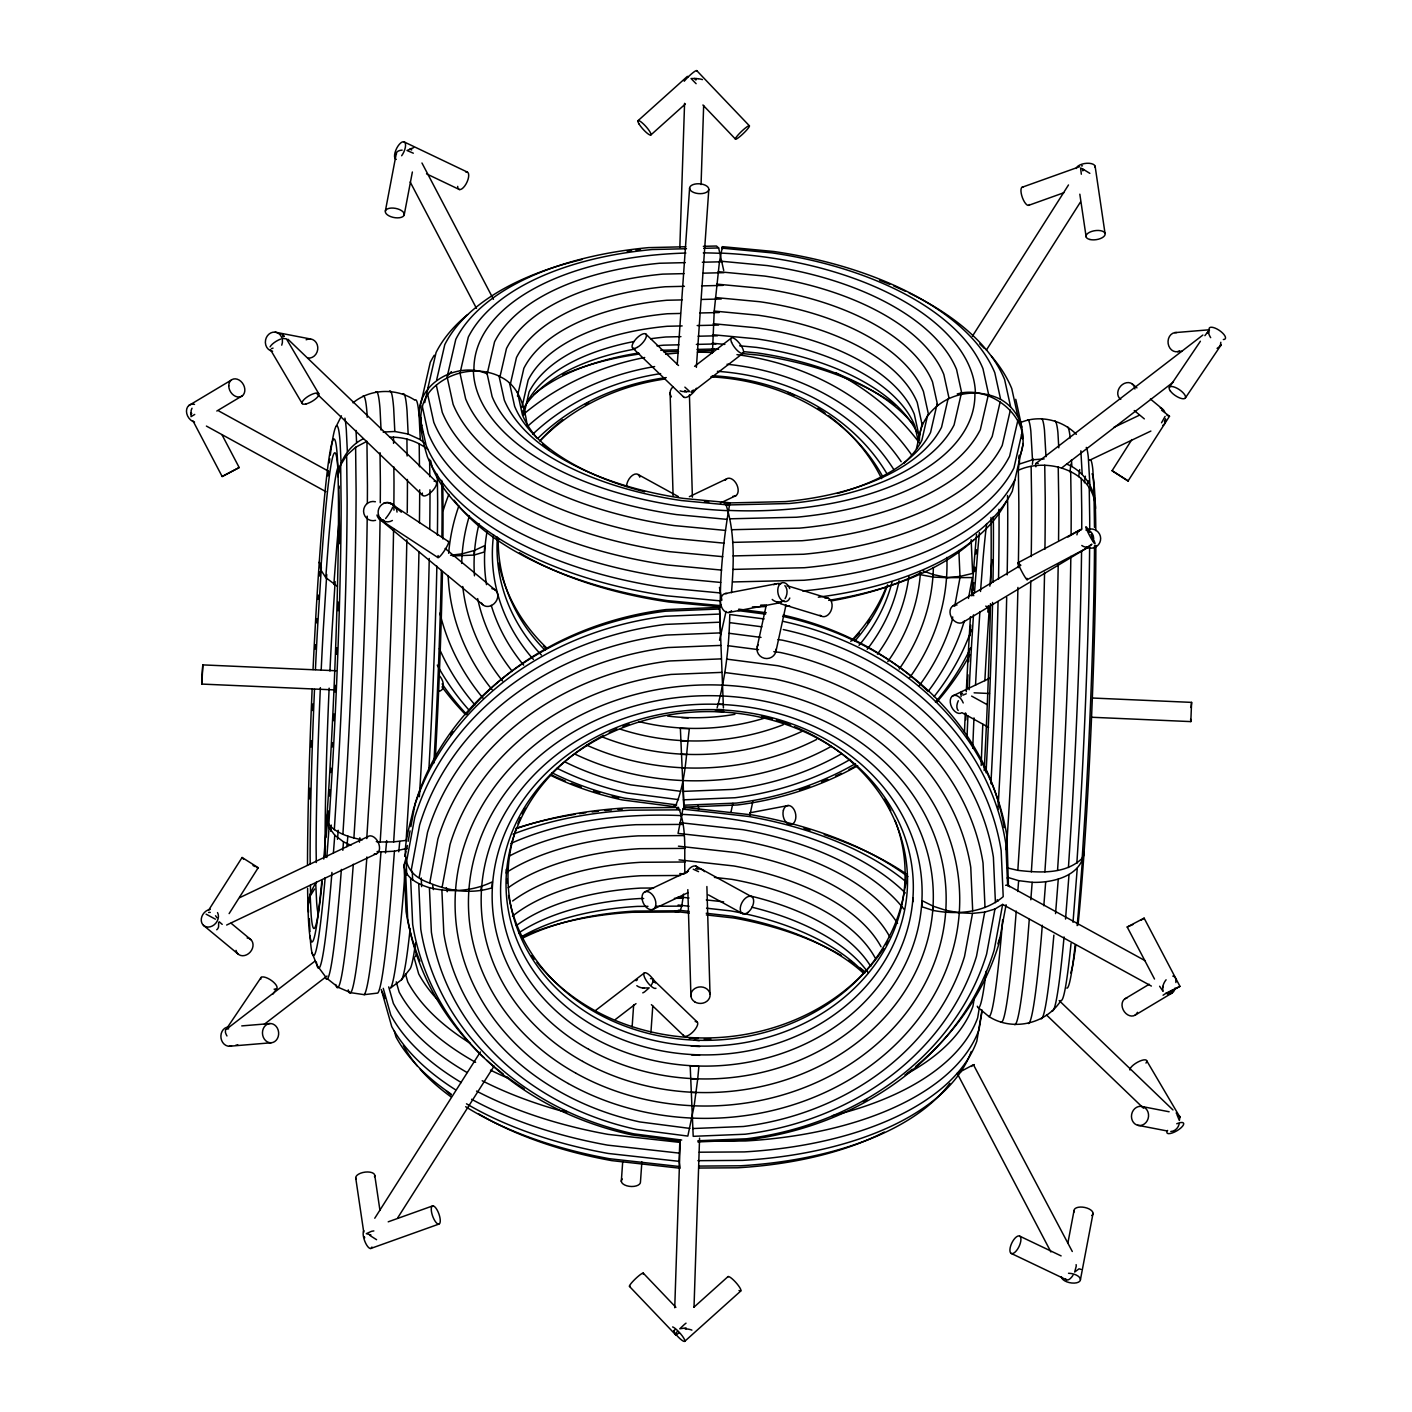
<?xml version="1.0" encoding="UTF-8"?>
<svg xmlns="http://www.w3.org/2000/svg" width="1412" height="1412" viewBox="0 0 1412 1412"><rect width="100%" height="100%" fill="white"/><g stroke="black" fill="none" stroke-linecap="round" stroke-linejoin="round"><path stroke-width="1.5" d="M713.219 349.276L712.53 350.758L714.225 311.064L719.432 261.82L722.414 246.659L773.935 251.512A277.493 141.677 4 0 1 994.807 372.768L1000.631 399.384C1014.61 407.185 1023.876 422.576 1022.412 438.761L1021.458 434.472M731.487 592.669C733.834 563.6 735.14 533.065 726.103 505.002L789.061 503.519A237.375 121.203 4 0 0 954.088 424.924L961.448 392.924C996.166 386.747 1036.708 423.476 1018.67 458.353M717.155 707.641C725.644 677.46 729.121 645.813 729.775 614.502L764.104 618.95M961.113 696.663L960.919 692.251L960.654 693.751M1175.896 982.54L1175.843 979.275A9.637 5.56 -61.2 0 0 1172.807 976.116M1210.684 337.662A9.637 3.177 52.4 0 1 1208.796 333.779L1209.025 330.337L1204.877 335.668M1221.098 344.563L1220.356 345.587L1220.815 342.286M283.212 336.78L282.912 334.397A9.637 3.777 -46.1 0 0 280.794 333.867M857.684 765.728A295.496 253.754 -1.7 0 1 737.364 804.981L683.849 807.152L683.196 783.801M684.891 873.516C684.096 851.736 687.097 827.856 678.395 807.487L627.281 807.823A274.863 140.335 4 0 0 515.998 828.72M723.421 707.924L719.502 607.407L665.987 609.578A295.496 253.754 -1.7 0 0 466.472 714.101M478.597 1113.839A277.123 141.482 4 0 0 611.731 1160.629L680.072 1168.236L679.031 1161.335L679.807 1142.379L608.078 1134.383A303.298 154.843 4 0 1 476.55 1091.088M679.825 247.418L684.573 103.323M694.492 78.472L695.992 78.525L695.939 80.007L694.492 78.472L691.068 78.56L696.116 83.696M697.969 78.737L695.992 78.525M701.058 184.584L703.653 105.565M674.742 1307.759L680.266 1139.643M691.898 1330.122A9.637 2.365 1.9 0 0 686.02 1328.851L686.038 1327.898L679.772 1328.798L684.343 1324.509A9.637 1.377 -43.7 0 1 686.02 1323.168M694.016 1307.194L699.575 1138.178M519.475 552.78A274.863 140.335 4 0 0 669.023 602.024L720.279 606.86C720.049 572.231 723.774 536.948 729.916 502.796L683.496 498.418A225.161 114.954 4 0 1 504.296 400.037L499.036 376.051C478.562 366.696 453.428 370.809 436.308 385.176C413.857 402.844 420.088 433.202 427.412 456.711A300.174 153.255 4 0 0 666.323 587.869L720.049 592.934M1162.782 425.4A9.637 6.142 64.5 0 0 1165.006 422.912L1165.535 418.764M194.732 414.422L191.044 416.664L191.132 410.521A9.637 5.56 -61.2 0 1 192.032 408.227M318.071 599.412L318.335 595.158M319.536 576.008L319.818 571.754M335.138 581.585L331.908 632.964A213.918 9.302 -87.5 0 0 329.931 671.018M329.331 796.068L329.737 789.643M330.814 772.54L331.079 768.269M362.372 839.822C350.282 837.51 337.362 833.998 328.837 824.537L332.702 762.833A264.485 11.508 -87.5 0 0 341.139 506.626L340.663 464.936L346.646 455.352L355.612 447.286L366.943 441.303L367.438 485.569A296.273 12.884 -87.5 0 1 367.349 503.431M334.326 829.726L338.298 766.504A277.123 12.055 -87.5 0 0 347.14 498.065L346.646 455.352M342.887 834.351L346.928 769.822A287.96 12.531 -87.5 0 0 356.106 490.882L355.612 447.286M353.9 838.093L357.995 772.576A296.273 12.884 -87.5 0 0 367.226 516.139M366.749 838.569L370.756 774.553A301.515 13.114 -87.5 0 0 380.093 518.01M376.298 841.623L380.181 841.993L384.346 775.629A303.298 13.202 -87.5 0 0 393.577 528.953M380.181 841.993L393.666 841.887L397.813 775.753A301.515 13.114 -87.5 0 0 406.832 539.737M419.346 796.739L420.829 773.088A287.96 12.531 -87.5 0 0 429.248 558.481M326.737 574.543L323.277 629.628A224.755 9.778 -87.5 0 0 321.177 670.294M970.75 625.11L970.326 631.605A262.102 11.402 -87.5 0 0 970.079 635.806M972.974 590.481L973.256 586.157L972.144 591.84A248.671 10.819 -87.5 0 0 971.844 595.917M973.486 614.873L971.827 640.713A235.01 10.219 -87.5 0 0 969.161 689.709M979.893 611.572L977.739 645.125A222.531 9.672 -87.5 0 0 975.533 685.279M1006.421 849.865L1008.397 819.119A294.579 12.814 -87.5 0 0 1017.928 587.41M1095.853 545.42A251.495 10.943 -87.5 0 1 1084.063 852.707L1082.174 858.337C1065.566 874.61 1039.25 872.757 1017.84 870.357L1020.982 821.537A300.174 13.061 -87.5 0 0 1030.795 580.897M1031.36 871.875L1034.519 822.861A302.362 13.149 -87.5 0 0 1044.562 572.266M1044.898 871.875L1048.057 822.984A300.968 13.096 -87.5 0 0 1058.223 563.865M1057.553 870.374L1060.677 821.925A296.096 12.884 -87.5 0 0 1070.843 556.363M1068.443 867.48L1071.514 819.719A288.101 12.531 -87.5 0 0 1081.557 551.368M1076.844 863.367L1079.862 816.56A277.493 12.073 -87.5 0 0 1089.623 546.832M1082.174 858.337L1085.122 812.624A265.032 11.525 -87.5 0 0 1094.494 545.703M677.248 364.455L689.603 187.99M621.315 1181.438L622.692 1161.829M632.135 1026.771L633.653 1004.973M682.896 391.548L689.744 391.565L684.873 387.135M636.83 985.682A9.637 4.924 4 0 0 642.99 988.065L649.185 987.87L644.543 991.912A9.637 3.777 -46.1 0 1 642.76 992.848M684.891 391.865L684.979 390.559L686.391 391.901M696.363 367.385L708.806 189.437A9.637 4.924 4 0 0 694.792 184.107A9.637 4.924 4 0 0 694.016 192.597A9.637 4.924 4 0 0 708.806 189.437M641.878 1161.899L640.483 1181.685A9.637 4.924 4 0 1 629.134 1186.309A9.637 4.924 4 0 1 622.233 1178.985M650.932 1032.296L652.785 1005.944M1191.022 707.588L1191.604 702.382L1092.747 698.04M337.397 586.368L325.766 577.596L320.789 569.848L323.719 531.336A237.94 10.343 -87.5 0 1 337.715 466.737L338.209 476.938M325.766 577.596L328.608 540.108A225.161 9.796 -87.5 0 1 338.121 467.072M333.85 584.497L336.638 547.891A214.077 9.319 -87.5 0 1 339.215 519.669M325.431 845.753L325.113 850.024A237.94 10.343 -87.5 0 1 324.531 856.802M326.084 837.192L328.378 811.017M326.79 857.508L329.067 827.573L326.772 819.507L328.043 811.529M330.726 831.262L331.202 825.014M331.926 872.422L331.591 876.799A277.493 12.073 -87.5 0 1 316.359 962.049M333.426 852.707L334.768 835.18L329.067 827.573M338.209 830.309L337.874 834.616A214.077 9.319 -87.5 0 1 337.486 839.328M341.369 869.421L340.239 884.283A288.101 12.531 -87.5 0 1 325.078 976.116L316.994 965.261L312.034 952.694M342.834 850.324L343.469 841.834L334.768 835.18M353.3 864.268L351.323 890.125A296.096 12.884 -87.5 0 1 335.738 984.517M366.908 856.996L364.084 893.937A300.968 13.096 -87.5 0 1 348.252 989.883M406.832 848.435L394.425 851.207L380.975 851.895L377.657 895.473A302.362 13.149 -87.5 0 1 364.208 994.666L350.688 992.671L338.139 987.27L327.425 978.798M394.425 851.207L391.124 894.608A300.174 13.061 -87.5 0 1 377.763 993.077L364.208 994.666M404.697 876.375L403.55 891.396A294.579 12.814 -87.5 0 1 390.453 988.047L401.379 979.893L409.833 969.197A274.863 11.949 -87.5 0 0 415.516 942.987M405.685 863.473L406.003 859.184M980.51 591.487L983.07 558.552A224.755 9.778 -87.5 0 1 986.653 523.57M974.615 571.578L974.968 567.183M975.992 554.016L976.345 549.621M974.457 592.705L977.863 549.268A237.375 10.325 -87.5 0 1 979.434 532.5M987.8 612.084L988.312 605.589M989.847 586.139L991.365 566.689A213.918 9.302 -87.5 0 1 992.001 559.611M1002.626 919.918L1001.602 932.838A296.273 12.884 -87.5 0 1 988.771 1016.446C1012.28 1031.66 1046.098 1024.159 1061.012 1000.437A277.123 12.055 -87.5 0 0 1071.02 943.516M1016.252 911.058L1014.204 937.144A301.515 13.114 -87.5 0 1 1001.126 1022.235M1017.787 891.501L1018.634 880.647L1008.097 877.505M1029.277 919.388L1027.724 939.015A303.298 13.202 -87.5 0 1 1014.575 1024.6M1030.813 899.779L1032.172 882.323C1052.311 883.012 1081.433 876.393 1084.081 852.46A250.93 10.908 -87.5 0 1 1078.027 925.036M1042.285 925.284L1041.262 938.327A301.515 13.114 -87.5 0 1 1028.183 1023.418M1043.821 905.727L1045.692 881.829M1055.558 913.617L1058.259 879.164M1065.531 919.053L1069.025 874.54M1073.014 922.248L1077.25 868.239M1082.386 860.702L1078.256 913.423A264.485 11.508 -87.5 0 1 1077.144 925.601M550.239 775.153A295.496 253.754 -1.7 0 0 622.286 799.933L675.165 806.764C685.773 782.672 686.038 754.749 689.338 728.786L680.372 728.38L683.849 807.152M406.003 858.072L404.026 865.079C404.926 878.087 418.481 884.336 429.407 887.689L431.384 932.202A278.446 239.105 -1.7 0 0 636.618 1129.459L687.838 1136.078L694.139 1105.931L697.687 1079.174L698.887 1066.448L694.58 1065.883L690.203 1066.06L693.204 1136.325L745.042 1134.224A278.446 239.105 -1.7 0 0 976.522 956.171L984.693 912.117L994.966 909.028L1002.661 904.368L994.207 949.994A297.032 255.078 -1.7 0 1 747.283 1139.925L697.899 1141.92M1162.782 990.571L1162.853 986.406A9.637 5.56 -61.2 0 1 1166.083 979.804M523.517 936.262A225.161 114.954 4 0 1 632.152 912.293L678.448 911.976L680.16 910.793L681.767 906.116L683.567 894.096M216.724 929.767A9.637 6.142 64.5 0 0 218.578 926.819L218.648 922.424M237.745 1044.703L237.745 1044.703A9.637 3.177 52.4 0 1 235.98 1045.074M907.863 876.623A277.123 141.482 4 0 0 752.367 814.953L684.026 807.346L682.896 809.147L678.042 833.398L739.606 840.264A224.755 114.743 4 0 1 897.555 923.43M973.962 1000.102L972.939 1006.332A294.579 150.396 4 0 1 904.986 1074.867M979.398 1007.338L977.669 1017.823A300.174 153.255 4 0 1 832.409 1115.692M982.117 1010.745L979.01 1029.719A302.362 154.367 4 0 1 745.448 1140.967L704.553 1141.231M719.538 640.289L726.033 611.414M905.268 886.93L905.869 883.418M1008.433 886.401L1006.95 836.292A303.28 260.443 -1.7 0 0 783.413 621.439M1076.12 1264.64A9.637 4.024 -64.5 0 1 1076.191 1266.405L1074.673 1272.035L1079.033 1268.823L1081.01 1269.388M336.038 670.753L202.798 664.893L201.757 680.76L201.898 684.079L335.915 689.974M308.398 910.493C307.075 900.45 310.905 890.248 316.5 882.076M429.407 887.689C450.251 892.755 472.967 891.272 492.364 881.829L491.958 887.848C471.537 894.273 449.21 891.131 429.725 883.082C393.33 870.516 406.691 840.175 413.186 810.17A303.28 260.443 -1.7 0 1 665.317 616.25L719.59 614.061M406.585 849.689L407.362 845.506M408.139 841.323L410.062 830.874M410.839 826.708L415.11 803.728A301.091 258.555 -1.7 0 1 665.405 611.202L719.467 609.013M461.865 556.363L462.042 553.857L474.361 550.486L484.757 545.632L484.316 552.004L474.026 555.075L452.422 555.94M406.197 863.456L414.74 817.442A301.886 259.243 -1.7 0 1 665.705 624.386L719.838 622.198M411.157 870.622L419.629 824.996A297.032 255.078 -1.7 0 1 666.552 635.065L720.208 632.894M474.026 555.075L474.361 550.486M419.188 877.311L427.518 832.356A289.036 248.212 -1.7 0 1 667.805 647.543L720.685 645.408M429.725 883.082L437.896 839.01A278.446 239.105 -1.7 0 1 669.376 660.975L721.214 658.875M442.062 887.53L450.04 844.5A265.968 228.409 -1.7 0 1 671.141 674.424L721.779 672.377M468.696 891.396L468.837 889.366M481.174 890.531L481.474 886.365M507.543 871.204L508.161 862.45M922.936 570.872L933.226 574.578L933.05 577.084L946.499 577.667L960.001 576.414L972.639 573.413L971.138 539.666M946.499 577.667L972.338 577.561L968.473 598.441M952.712 616.938L951.917 621.209A262.985 225.849 -1.7 0 1 919.106 685.844M954.706 606.242L959.86 578.426M904.792 884.283L905.586 879.923M932.997 910.405L921.859 906.751L922.265 900.732L933.279 906.239L932.997 910.405C956.718 914.976 984.199 912.982 1003.208 896.655L1001.161 850.571A297.032 255.078 -1.7 0 0 782.23 640.148L777.977 639.601M933.279 906.239L945.916 910.352L945.775 912.381M984.693 912.117L972.515 913.387L964.537 956.418A265.968 228.409 -1.7 0 1 743.436 1126.494L692.815 1128.541M994.966 909.028L986.635 953.982A289.036 248.212 -1.7 0 1 746.348 1138.796L697.881 1140.755M1006.085 904.721L998.708 944.469A301.886 259.243 -1.7 0 1 915.664 1066.484M385.37 210.988L396.384 153.043M404.203 214.924A9.637 4.66 10.8 0 0 391.124 208.076A9.637 4.66 10.8 0 0 389.024 215.877A9.637 4.66 10.8 0 0 404.203 214.924L412.375 171.999M982.046 1010.004L976.822 1041.173A300.968 153.661 4 0 1 744.336 1151.91L699.258 1152.21M1067.878 1243.037L1074.038 1210.578M1080.445 1279.59L1093.047 1213.367M973.009 595.017L972.074 590.816L973.768 582.574M757.203 646.943L766.275 605.113M780.024 583.509L778.436 583.774L781.012 583.668M731.045 811.723L732.863 803.34M772.205 599.447A9.637 9.319 12.2 0 0 776.6 601.794L779.089 602.077M775.929 651.479L786.025 604.865M749.613 816.383L752.825 801.557M421.764 425.647C408.05 388.476 454.876 359.372 487.193 373.845L494.553 341.845A237.375 121.203 4 0 1 659.58 263.25L685.226 262.632M419.364 410.027L430.254 362.39A301.515 153.926 4 0 1 434.261 355.224M427.836 388.335L436.079 352.47A296.273 151.261 4 0 1 467.601 314.594M420.299 421.835L421.288 417.581M424.712 402.667L428.136 387.77M436.661 379.934L444.78 344.634A287.96 147.007 4 0 1 582.132 259.473M447.816 373.986L455.776 339.392A277.123 141.482 4 0 1 648.426 247.63L685.755 246.747M460.541 370.879L468.307 337.115A264.485 135.04 4 0 1 652.185 249.536L686.479 248.724M527.135 425.259C524.523 406.497 518.928 385.176 499.989 376.686L506.467 348.552A224.755 114.743 4 0 1 662.705 274.122L683.99 273.628M510.385 383.976L516.457 357.589A213.918 109.218 4 0 1 665.176 286.76L684.432 286.301M517.463 396.119L523.852 368.338A205.587 104.965 4 0 1 666.782 300.262L682.049 299.909M521.84 407.556L528.159 380.093A200.363 102.299 4 0 1 667.452 313.746L680.39 313.446M523.764 415.163L529.076 392.024A198.58 101.382 4 0 1 667.135 326.278L682.155 325.925M916.406 448.892L922.354 422.735M927.755 414.634L921.859 440.279A205.587 104.965 4 0 1 903.786 463.26M937.091 404.008L930.561 432.443A213.918 109.218 4 0 1 837.316 493.459M1000.631 399.384C984.358 391.053 964.396 391.018 948.017 399.066L941.557 427.201A224.755 114.743 4 0 1 785.301 501.613L723.985 503.06M988.1 395.889L980.334 429.654A264.485 135.04 4 0 1 796.456 517.233L730.004 518.804M1000.19 401.749L992.23 436.361A277.123 141.482 4 0 1 799.58 528.123L731.504 529.729M1010.357 410.08L1002.238 445.398A287.96 147.007 4 0 1 802.034 540.743L732.563 542.385M1017.893 420.282L1009.633 456.147A296.273 151.261 4 0 1 803.657 554.245L733.11 555.922M1022.27 431.701L1013.94 467.901A301.515 153.926 4 0 1 804.328 567.73L733.11 569.407M1023.206 443.509L1012.316 491.147A301.515 153.926 4 0 1 802.704 590.975M363.184 438.832C349.452 445.68 340.133 459.747 338.121 474.838A251.495 10.943 -87.5 0 0 319.288 561.747L320.789 569.848M340.663 464.936L338.05 475.385A250.93 10.908 -87.5 0 1 326.754 819.154L328.837 824.537M308.522 912.223L307.957 905.869L310.04 897.502M919.459 440.703C918.965 422.576 932.326 406.727 948.017 399.066M326.754 819.154L328.219 813.912M1091.758 717.261L1190.81 721.603L1191.604 702.382M404.644 856.307L406.091 851.348M225.549 1029.913L225.408 1032.278A9.637 3.177 52.4 0 0 226.961 1035.967M1165.094 416.416L1161.529 422.788M229.115 913.617L258.219 867.692L242.087 857.49L243.499 859.149M720.279 606.86L721.055 604.601M729.157 505.055L681.484 500.554A237.94 121.485 4 0 1 492.117 396.595L486.716 371.974M336.232 426.283L341.457 415.834M1165.553 419.682L1164.441 421.5L1165.5 420.988M314.558 889.03L310.569 895.42L310.428 885.112M208.535 910.299L242.087 857.49M374.762 1218.238L480.398 1051.958M369.644 1235.376L370.879 1234.953L366.308 1233.664L371.391 1231.37A9.637 4.536 -8.4 0 1 373.862 1230.929M397.707 1217.832L494.094 1066.095M972.391 336.232L1068.496 184.954M1089.852 173.358L1083.657 169.546L1082.845 170.834L1082.598 168.981L1080.604 167.993L1081.327 174.223M986.37 350.123L1080.409 202.093M1161.564 410.186L1169.507 416.222L1128.029 481.051L1112.091 470.708L1131.859 439.591M226.855 1028.254L261.149 977.386M272.94 994.119L276.558 988.753M1169.33 387.329L1200.394 341.245M1185.392 397.937L1220.586 345.728L1217.091 348.411M1208.443 331.467L1207.295 333.091L1208.443 332.208M413.628 147.642L407.027 150.502L413.328 153.202M193.02 420.952L222.161 476.515L239.193 467.548L222.037 434.843M239.193 467.548L222.161 476.515M201.898 684.079L202.798 664.893M637.906 120.797L687.009 76.707A9.637 1.977 48.1 0 1 688.332 76.689M650.985 134.846L685.35 103.994M693.945 1307.194L728.045 1276.572M684.643 1341.4L740.753 1291.027M1078.839 530.859L1081.857 529.129M783.589 600.559L778.171 602.942M1077.179 532.042L1081.416 529.447M1154.504 979.028L1127.2 927.013L1144.108 918.118L1179.955 986.353L1168.571 992.742M1144.214 918.206L1141.214 920.112M1050.916 1251.967L957.212 1073.385L973.433 1064.719L1072.29 1251.491M974.209 1064.577L971.227 1066.484M694.58 366.326L731.098 338.227M692.868 391.812L743.312 353.018M227.791 1028.165L314.876 961.201M264.273 1024.3L327.019 976.045M1036.09 463.348L1202.883 335.05M1061.63 467.99L1173.425 381.999M595.493 1010.515L644.402 972.886M615.438 1019.446L636 1003.632M676.683 808.688L678.395 807.487M353.018 402.826C370.332 388.512 396.384 387.859 414.951 400.214A294.579 12.814 -87.5 0 1 419.17 416.875L420.282 439.626L425.312 443.739M962.913 622.339L1086.94 547.98M188.802 405.526L231.091 380.216M190.602 414.087L191.75 413.398L190.655 412.798M216.813 411.033L242.511 395.66M953.171 605.73L1020.876 565.206M1067.913 537.054L1080.021 529.8M1088.634 546.797L1087.417 547.415L1091.847 544.238L1086.816 547.927M1125.188 998.655L1149.227 984.252M1134.93 1015.263L1171.925 993.113M1175.031 988.065A9.637 7.395 59.1 0 1 1165.977 993.307L1163.064 995.231M1165.959 993.254L1179.955 986.353M1018.123 562.682L1081.098 529.359M1027.159 579.697L1088.67 547.062M962.807 695.163L966.249 693.786M961.113 694.122L962.613 693.363L961.095 693.31M1132.83 924.595L1127.2 927.013M689.356 496.653L726.456 478.968M720.367 503.043L736.04 495.594M1113.839 427.377L1139.413 415.199M1089.393 460.347L1150.886 431.066M239.758 897.626L367.826 836.628M226.644 925.036L377.392 853.236M952.376 696.063L990.059 678.113M644.807 891.907L688.491 871.116M653.085 909.31A9.637 6.142 64.5 0 0 651.691 893.972A9.637 6.142 64.5 0 0 642.072 898.544A9.637 6.142 64.5 0 0 653.085 909.31L688.226 892.56M960.848 1071.937L957.212 1073.385M781.577 601.706L783.854 600.735M1020.629 422.523C1039.303 414.51 1062.283 419.911 1076.35 434.349M1022.006 187.302L1079.562 166.704M1028.854 205.269L1063.801 192.756M388.212 1221.821L432.725 1205.883M370.685 1248.508L438.797 1224.133A9.637 3.318 70.3 0 0 437.12 1209.978A9.637 3.318 70.3 0 0 431.366 1210.914A9.637 3.318 70.3 0 0 438.797 1224.133M1044.174 458.918L1032.49 459.8L1019.588 464.001L1019.093 455.299M1095.8 530.577A251.495 10.943 -87.5 0 0 1095.394 508.214C1094.653 471.432 1047.845 456.535 1018.352 470.284L1018.829 502.037A294.579 12.814 -87.5 0 1 1018.317 567.624M778.524 583.403L776.018 583.88A9.637 9.319 12.2 0 0 773.741 584.727M391.795 504.278L388.071 502.584A9.637 7.819 -50.3 0 0 383.623 503.254M957.212 393.948L961.448 392.924M226.185 1029.242L228.673 1028.818M725.168 593.569L776.512 583.738M728.68 612.508L781.418 602.483M749.807 812.818L788.443 805.493M1169.507 416.222L1166.965 415.357M1112.091 470.708L1128.364 480.998M282.647 338.456L286.389 338.827L318.724 393.63M450.569 555.269L462.042 553.857M393.666 841.887L406.144 840.387L410.257 774.87A296.273 12.884 -87.5 0 0 418.958 551.898M1174.66 332.65L1208.548 329.843M1177.626 351.659L1181.897 351.306M241.752 1025.906L270.08 1023.559M229.485 1046.239L271.051 1042.78A9.637 8.101 85.3 0 0 277.334 1028.095A9.637 8.101 85.3 0 0 263.303 1028.624A9.637 8.101 85.3 0 0 271.051 1042.78M389.606 437.226C403.197 436.714 417.07 440.968 427.801 449.387M695.675 868.609L700.617 869.086A9.637 8.278 -1.7 0 1 704.606 871.628M383.111 432.054L394.813 431.49L408.156 434.049L420.282 439.626M710.96 376.739L713.96 376.616M722.82 695.922L720.473 695.816M723.226 704.341L718.39 704.129M723.526 709.707L716.537 709.406M723.703 711.666L715.019 711.277M681.661 717.631L688.262 717.914M680.831 740.894L688.262 741.212M681.361 754.361L686.726 754.59M681.925 767.881L684.855 768.004M682.967 791.408L733.287 789.379A262.985 225.849 -1.7 0 0 841.693 753.69M683.373 799.827L734.964 797.745A275.764 236.81 -1.7 0 0 850.024 759.532M683.673 805.211L736.34 803.075A286.848 246.341 -1.7 0 0 855.478 763.627M691.245 1046.045L699.717 1046.574M691.456 1054.835L699.575 1055.329M690.697 1078.856L697.687 1079.174M691.245 1092.429L696.081 1092.641M691.792 1105.825L694.139 1105.931M703.335 246.323L716.502 246.023L718.637 247.965L723.738 270.486M703.635 248.318L718.637 247.965M702.329 262.226L722.538 261.767M703.158 273.169L724.038 272.675M701.552 285.895L722.944 285.383M701.658 299.45L721.285 298.973M699.77 312.987L719.167 312.529M697.175 325.554L718.637 325.06M680.919 336.638L665.829 336.991A200.363 102.299 4 0 0 650.738 338.739M698.146 336.232L717.543 335.774M678.907 344.81L663.64 345.181A205.587 104.965 4 0 0 656.986 345.869M696.345 344.404L715.955 343.946M660.728 350.264L677.848 349.858M697.104 349.417L714.225 349.011M663.658 351.764L678.554 351.411M697.722 350.953L712.619 350.582M732.563 581.956L803.993 580.261A303.298 154.843 4 0 0 1014.857 479.833M760.697 605.13L765.039 605.024M752.419 606.895L765.586 606.578M785.354 606.119L789.749 606.013M680.125 809.853L630.246 810.188A262.102 133.805 4 0 0 513.05 834.227M683.108 824.396L635.877 824.696A235.01 119.985 4 0 0 508.938 856.272M684.167 835.569L638.153 835.869A222.531 113.613 4 0 0 506.484 872.439M684.838 848.4L639.848 848.683A211.941 108.194 4 0 0 508.196 887.742M685.085 861.991L640.854 862.291A203.928 104.117 4 0 0 512.627 900.997M680.478 875.475L641.101 875.722A199.074 101.629 4 0 0 512.503 916.159M653.668 888.007L640.589 888.095A197.68 100.923 4 0 0 516.28 925.637M643.695 898.526L639.318 898.562A199.851 102.035 4 0 0 518.716 932.944M674.371 898.332L683.143 898.279M647.967 906.327L637.394 906.398A205.446 104.894 4 0 0 521.769 936.58M656.421 906.275L681.767 906.116M680.16 910.793L634.959 911.075A214.077 109.306 4 0 0 522.334 938.292M697.881 1160.682L742.553 1160.382A296.096 151.172 4 0 0 971.279 1051.446M698.728 1166.083L740.206 1165.8A288.101 147.095 4 0 0 949.87 1083.322M698.94 1168.042L737.47 1167.795A277.493 141.677 4 0 0 884.336 1132.071M974.103 692.815L989.494 693.504M972.515 913.387L959.295 912.787L945.916 910.352M685.049 1328.798L686.02 1328.851M642.99 988.065L643.96 988.118M776.6 601.794L777.553 601.865M721.726 248.124L772.029 252.872A265.032 135.305 4 0 1 982.964 368.673L988.665 394.672M719.538 261.079L767.193 265.58A237.94 121.485 4 0 1 956.577 369.538L961.96 394.16M718.178 271.669L764.598 276.064A225.161 114.954 4 0 1 943.816 374.427L949.076 398.413M716.784 284.112L762.127 288.401A214.077 109.306 4 0 1 932.52 381.928L937.656 405.35M715.443 297.544L759.938 301.744A205.446 104.894 4 0 1 923.448 391.512L928.496 414.51M714.225 311.064L758.173 315.211A199.851 102.035 4 0 1 917.253 402.526L922.23 425.241M713.236 323.719L756.973 327.849A197.68 100.923 4 0 1 914.305 414.228L919.265 436.82M712.53 334.697L756.408 338.827A199.074 101.629 4 0 1 914.852 425.806L918.471 442.291M712.178 343.204L724.85 344.404M739.623 345.799L756.532 347.387A203.928 104.117 4 0 1 917.182 432.796M712.178 348.676L718.62 349.293M744.406 351.729L757.309 352.947A211.941 108.194 4 0 1 913.352 424.641M741.9 353.529L758.685 355.118A222.531 113.613 4 0 1 895.049 404.962M704.447 501.648L708.771 502.054M726.862 519.351L676.56 514.603A265.032 135.305 4 0 1 465.625 398.819L459.924 372.821M725.503 530.418L673.983 525.564A277.493 141.677 4 0 1 453.111 404.326L447.286 377.692M724.109 543.161L671.547 538.201A288.101 147.095 4 0 1 442.256 412.322L436.308 385.176M722.785 556.681L669.447 551.651A296.096 151.172 4 0 1 433.784 422.294L427.748 394.725M721.62 570.095L667.805 565.012A300.968 153.661 4 0 1 428.277 433.519L422.17 405.721M720.685 582.45L666.746 577.367A302.362 154.367 4 0 1 426.089 445.257L419.982 417.387M719.767 600.824L666.588 595.793A294.579 150.396 4 0 1 432.125 467.09L430.731 460.753M719.855 605.572L667.505 600.63A285.948 145.983 4 0 1 454.099 500.219M377.092 851.489L380.975 851.895M682.896 809.147L749.613 816.56A264.485 135.04 4 0 1 907.21 882.765M679.79 822.631L742.994 829.674A237.375 121.203 4 0 1 903.98 909.222M678.448 846.176L736.464 852.636A213.918 109.218 4 0 1 889.684 936.738M679.066 859.873L733.781 865.962A205.587 104.965 4 0 1 881.035 946.799M679.825 873.534L684.149 874.028M714.437 877.399L731.734 879.323A200.363 102.299 4 0 1 875.263 958.095M678.201 896.797L689.021 897.997M706.318 899.921L723.632 901.844M678.113 905.021L689.056 906.239M706.565 908.198L730.639 910.881A205.587 104.965 4 0 1 864.656 973.362M678.307 910.175L689.038 911.375M706.229 913.282L732.016 916.159A213.918 109.218 4 0 1 863.138 972.903M674.601 911.411L689.285 913.052M706.388 914.958L734.152 918.047A224.755 114.743 4 0 1 841.464 955.606M679.19 1153.11L607.689 1145.15A301.515 153.926 4 0 1 471.626 1099.26M679.031 1161.335L608.219 1153.463A296.273 151.261 4 0 1 466.49 1103.796M679.331 1166.506L609.596 1158.74A287.96 147.007 4 0 1 465.66 1106.726M1018.634 880.647L1032.172 882.323M738.741 609.154L766.239 612.72M737.788 610.549L765.569 614.149M729.757 622.639L761.862 626.804M729.192 633.3L761.015 637.412M720.579 634.041L719.502 607.407M728.098 645.725L758.579 649.679M773.829 651.638L780.359 652.485A289.036 248.212 -1.7 0 1 993.395 857.243L995.425 902.656M726.562 659.104L777.8 665.74A278.446 239.105 -1.7 0 1 983.034 862.997L985.011 907.51M724.691 672.518L774.729 678.995A265.968 228.409 -1.7 0 1 970.768 867.409L972.692 910.881M680.619 791.302L630.882 784.878A262.985 225.849 -1.7 0 1 564.729 761.827M678.537 799.616L627.563 793.032A275.764 236.81 -1.7 0 1 557.034 768.269M676.683 804.893L624.633 798.168A286.848 246.341 -1.7 0 1 552.074 772.823M698.358 1038.332L689.374 1037.944L689.515 1039.091M694.369 1040.132L699.293 1040.768M689.886 1128.417L639.848 1121.94A265.968 228.409 -1.7 0 1 443.827 933.526L441.885 890.054M681.696 1140.049L633.794 1133.854A289.036 248.212 -1.7 0 1 420.758 929.096L418.746 883.683M680.39 1141.143L631.605 1134.842A297.032 255.078 -1.7 0 1 412.675 924.419L410.627 878.335M693.257 869.21L698.552 871.663M283.3 336.197L284.324 336.356L283.3 335.385M933.05 577.084L920.571 574.719L920.465 572.407A223.431 191.873 -1.7 0 1 887.813 661.593M275.216 332.173L310.552 339.004M1142.361 1106.584A9.637 8.507 -79.1 0 1 1145.979 1122.505A9.637 8.507 -79.1 0 1 1131.718 1118.692A9.637 8.507 -79.1 0 1 1142.361 1106.584L1169.136 1111.773M1137.666 1125.258L1166.471 1130.835M391.159 503.784L390.1 503.149M379.422 518.998L383.905 520.304L382.246 520.993A9.637 1.606 -56.7 0 1 382.228 520.269M933.226 574.578L946.517 577.402M258.149 867.921L256.402 867.303M206.081 914.164L215.436 919.194M1007.374 867.921L1017.84 870.357M787.102 585.715L828.42 598.317M780.536 603.736L821.484 616.232M1066.572 464.036C1084.257 471.026 1096.224 489.682 1095.394 508.691A250.93 10.908 -87.5 0 0 1092.041 473.797M409.886 149.072L411.669 149.901L410.963 148.56M343.469 841.834L350.9 845.311M403.814 141.765L466.966 171.911M426.512 173.835L459.43 189.561M1019.658 1236.118A9.637 4.024 -64.5 0 1 1016.375 1250.767A9.637 4.024 -64.5 0 1 1010.251 1247.414A9.637 4.024 -64.5 0 1 1019.658 1236.118L1061.118 1255.903M1011.204 1253.415L1066.466 1279.802M696.681 868.557L698.199 868.574M1082.598 168.981L1083.657 169.546M638.1 474.503L678.395 496.618M971.615 696.098L987.059 704.588M988.612 727.321L961.925 712.672A9.637 6.142 64.5 0 1 951.759 707.324A9.637 6.142 64.5 0 1 953.312 695.551A9.637 6.142 64.5 0 1 963.231 702.964M218.807 410.998L328.537 471.22M206.399 426.071L325.907 491.658M1008.627 885.748L1145.291 960.778M1162.853 986.406L1162.782 987.253M1002.749 904.474L1151.38 986.07M695.939 866.138L751.131 896.443M708.453 894.89L742.765 913.74M985.735 606.101L989.282 608.06L986.635 649.061A211.941 9.213 -87.5 0 0 984.87 680.743M252.977 865.468L254.866 866.527M370.35 1235.765L376.58 1239.701M376.969 515.009A9.637 7.819 -50.3 0 0 378.981 518.645L379.651 519.051M499.036 376.051L499.989 376.686M383.023 521.575L437.808 557.475M393.048 505.178L448.61 541.661M1131.894 383.676L1136.942 387.859M1150.409 399.014L1162.182 408.774M1134.242 410.521L1144.338 418.887M378.981 518.645L482.798 604.707M231.038 923.201L250.859 939.633M203.434 925.319L238.046 954M392.96 505.214L401.379 512.185M445.133 548.474L495.612 590.34M219.284 921.824L222.214 924.366M978.304 1007.656L988.771 1016.446M1163.117 991.436L1159.605 986.247M645.619 333.867L678.519 365.496M632.841 348.182L683.955 397.301M1059.177 1000.578L1172.984 1109.956M1176.143 1112.991L1179.955 1116.786L1179.355 1120.475L1177.061 1114.915M1046.592 1015.069L1143.526 1108.243M287.977 339.268L436.22 481.757M317.047 393.93L422.647 495.418M652.626 979.151L697.334 1022.129M651.391 1004.656L683.779 1035.773A9.637 3.777 -46.1 0 1 683.373 1034.784M696.769 70.653L749.401 125.809A9.637 1.377 -43.7 0 1 739.729 136.682A9.637 1.377 -43.7 0 1 738.176 134.846A9.637 1.377 -43.7 0 1 749.401 125.809M702.929 105L735.458 139.082M643.201 1273.077L675.889 1307.335M629.575 1286.526L675.642 1334.799M674.106 805.122L675.165 806.764M1179.991 1117.263L1146.756 1060.836M270.539 349.823L302.256 403.603M421.959 162.998L493.459 299.291M410.186 181.989L476.479 308.345M1190.81 721.603L1190.616 719.114M421.323 428.948L422.912 432.496M684.026 807.346L684.785 809.076M972.144 591.84L973.786 595.723M381.999 991.348L384.911 998.496M338.721 487.14L339.462 525.493A237.375 10.325 -87.5 0 1 339.357 543.726M1007.233 877.787L1008.433 881.194M413.981 957.23L418.676 973.874A277.123 141.482 4 0 0 438.973 1001.214M405.509 973.962L407.768 981.993A287.96 147.007 4 0 0 470.108 1043.203M396.26 981.852L399.137 992.054A296.273 151.261 4 0 0 475.615 1062.318M388.706 986.9L393.348 1003.35A301.515 153.926 4 0 0 467.107 1072.538M383.252 988.312L390.824 1015.14A303.298 154.843 4 0 0 461.336 1082.563M394.266 1030.848L395.995 1036.955A296.273 151.261 4 0 0 451.275 1094.176M381.275 989.565L391.724 1026.595A301.515 153.926 4 0 0 455.564 1089.799M1015.757 399.296L1021.847 427.095M1017.823 416.169L1011.769 388.618A296.096 151.172 4 0 0 991.524 356.283M1010.586 406.727L1004.62 379.563A288.101 147.095 4 0 0 909.204 293.043M517.374 391.883L522.422 414.881A205.446 104.894 4 0 0 537.195 438.144M509.485 382.846L514.621 406.268A214.077 109.306 4 0 0 644.755 491.8M721.885 600.206L719.449 587.41M722.414 246.659L722.767 248.724M1095.112 166.192L1105.031 233.421M1079.827 194.185L1086.146 236.916M374.798 1175.543L379.952 1210.402M355.7 1177.802L363.749 1232.27M523.04 410.257L523.481 414.104M1094.371 496.283L1092.853 469.667A264.485 11.508 -87.5 0 0 1090.329 459.659M1089.87 484.581L1088.317 457.294A277.123 12.055 -87.5 0 0 1086.269 447.392M1080.851 450.799L1082.192 474.344M1071.461 459.782L1071.849 466.313M1058.788 447.816L1057.906 432.46A301.515 13.114 -87.5 0 0 1055.011 421.041M1045.992 456.729L1044.474 430.148A303.298 13.202 -87.5 0 0 1041.562 418.658M1032.49 459.8L1030.848 431.26A301.515 13.114 -87.5 0 0 1027.971 419.858M408.156 434.049L407.044 411.051A300.174 13.061 -87.5 0 0 402.738 394.072M394.813 431.49L393.683 408.421A302.362 13.149 -87.5 0 0 389.359 391.318M381.063 430.06L380.04 409.127A300.968 13.096 -87.5 0 0 375.733 392.112M367.226 417.281L367.014 413.134A296.096 12.884 -87.5 0 0 362.778 396.401M356.018 430.413L356.601 442.68M347.37 451.822L346.311 429.777A277.493 12.073 -87.5 0 0 344.899 418.128M341.069 462.801L340.027 441.268A265.032 11.525 -87.5 0 0 330.284 455.088M315.706 882.959L316.676 902.815A225.161 9.796 -87.5 0 0 318.071 913.458M310.11 894.237L311.117 914.641A237.94 10.343 -87.5 0 0 322.236 881.37M309.334 918.647L309.969 931.549M310.163 935.856L310.375 940.163A265.032 11.525 -87.5 0 0 325.166 877.611M1007.656 885.695L1005.785 843.423A301.886 259.243 -1.7 0 0 783.272 629.558M958.854 550.486L960.001 576.414M912.946 897.926A206.381 177.224 -1.7 0 1 593.234 1037.643A206.381 177.224 -1.7 0 1 614.679 731.028A206.381 177.224 -1.7 0 1 912.946 897.926L913.105 901.668M506.184 869.439L506.378 873.657M421.235 877.999L421.623 886.612M412.251 871.151L412.639 879.905M406.179 862.291L406.744 874.946M405.597 871.981L407.662 918.471A301.886 259.243 -1.7 0 0 483.892 1057.553M404.026 865.079L406.091 911.675A303.28 260.443 -1.7 0 0 419.911 961.237M706.882 886.524L710.007 993.942M689.427 394.813L692.392 497.183M687.82 889.631L690.927 996.395M670.1 392.818L673.1 495.841M1094.053 497.324L1094.494 527.364M1089.217 487.105L1089.693 517.869A277.493 12.073 -87.5 0 1 1089.711 529.747M1081.257 478.262L1081.733 509.626A288.101 12.531 -87.5 0 1 1081.733 528.459M1070.684 471.379L1071.161 503.202A296.096 12.884 -87.5 0 1 1071.09 534.707M1058.223 466.931L1058.718 499.036A300.968 13.096 -87.5 0 1 1058.559 540.302M1044.739 465.219L1045.215 497.412A302.362 13.149 -87.5 0 1 1044.933 549.215M1031.131 466.366L1031.625 498.436A300.174 13.061 -87.5 0 1 1031.237 556.593M1007.533 495.471L1007.709 507.967A285.948 12.443 -87.5 0 1 1007.162 574.878M998.955 509.273L999.043 515.839A274.863 11.949 -87.5 0 1 998.531 579.149M993.271 516.563L993.413 525.087A262.102 11.402 -87.5 0 1 992.971 582.203M441.744 480.345L442.097 511.073A264.485 11.508 -87.5 0 1 441.903 537.39M437.332 474.291L437.649 502.054A277.123 12.055 -87.5 0 1 437.402 535.095M429.619 459.271L429.813 476.691M429.972 489.77L430.007 494.129A287.96 12.531 -87.5 0 1 429.742 529.359M419.205 443.597L419.47 466.79M406.921 438.991L407.115 456.005M407.38 479.427L407.433 483.681A301.515 13.114 -87.5 0 1 407.238 512.574M393.507 436.996L393.577 443.403M393.842 466.895L394.001 481.845A303.298 13.202 -87.5 0 1 393.877 504.384M380.04 452.687L380.375 482.48A301.515 13.114 -87.5 0 1 380.269 502.778M325.289 856.89L325.095 840.175A213.918 9.302 -87.5 0 1 329.137 688.156M316.288 862.538L316.111 847.359A224.755 9.778 -87.5 0 1 320.365 687.626M310.216 864.25L310.11 855.919A237.375 10.325 -87.5 0 1 314.505 689.409M339.021 485.993L339.021 487.934M655.962 988.276A9.637 3.177 52.4 0 1 646.502 980.899A9.637 3.177 52.4 0 1 645.672 972.78A9.637 3.177 52.4 0 1 655.415 982.981M695.216 1021.582A9.637 3.777 -46.1 0 1 695.392 1029.03A9.637 3.777 -46.1 0 1 684.626 1036.302M650.508 978.604A9.637 3.777 -46.1 0 1 651.338 985.082M636.106 980.74A9.637 4.924 4 0 1 637.465 979.734M652.697 980.934A9.637 4.924 4 0 1 653.827 982.152M696.416 388.247A9.637 3.777 -46.1 0 1 689.091 396.048A9.637 3.777 -46.1 0 1 683.302 396.56M693.433 390.047A9.637 4.924 4 0 1 691.809 390.93M682.42 391.495A9.637 4.924 4 0 1 680.143 390.842M693.151 390.842A9.637 3.177 52.4 0 1 691.103 392.183M217.519 912.576A9.637 7.819 -50.3 0 1 212.347 925.99A9.637 7.819 -50.3 0 1 201.298 920.959A9.637 7.819 -50.3 0 1 210.317 909.293M366.696 837.863A9.637 6.142 64.5 0 1 378.204 842.364A9.637 6.142 64.5 0 1 374.268 853.96M208.605 912.487A9.637 6.142 64.5 0 1 210.282 912.417M215.524 915.753A9.637 6.142 64.5 0 1 216.936 917.782M247.135 937.939A9.637 7.819 -50.3 0 1 250.189 952.129A9.637 7.819 -50.3 0 1 236.033 950.382M194.538 422.1A9.637 7.395 59.1 0 1 186.472 411.192A9.637 7.395 59.1 0 1 194.503 404.379M1120.775 399.367A9.637 7.819 -50.3 0 1 1122.399 384.558A9.637 7.819 -50.3 0 1 1134.913 389.006M1160.293 407.944A9.637 7.819 -50.3 0 1 1164.723 411.969M1005.644 885.324A9.637 5.56 -61.2 0 1 1009.651 886.824M997.86 901.28A9.637 5.56 -61.2 0 1 997.225 899.691M1137.472 1012.298A9.637 7.395 59.1 0 1 1124.34 1011.716A9.637 7.395 59.1 0 1 1127.005 997.984M1172.525 990.059A9.637 5.56 -61.2 0 1 1170.883 991.753M1169.136 992.971A9.637 5.56 -61.2 0 1 1167.406 993.66M697.987 805.246A9.637 6.883 -73 0 1 698.569 809.853M231.55 1045.833A9.637 8.101 85.3 0 1 221.031 1038.173A9.637 8.101 85.3 0 1 228.497 1027.001M260.726 979.328A9.637 3.601 34 0 1 271.739 980.705A9.637 3.601 34 0 1 274.087 989.177M371.938 1247.008A9.637 3.318 70.3 0 1 365.743 1243.372A9.637 3.318 70.3 0 1 363.855 1230.717M356.053 1178.949A9.637 4.536 -8.4 0 1 365.178 1172.101A9.637 4.536 -8.4 0 1 374.498 1176.761M364.737 1237.759A9.637 4.536 -8.4 0 1 364.384 1236.612M1176.743 1123.758A9.637 3.177 -30.5 0 1 1183.45 1124.852A9.637 3.177 -30.5 0 1 1172.401 1132.918A9.637 3.177 -30.5 0 1 1167.618 1130.412M1179.161 1124.093A9.637 8.507 -79.1 0 1 1170.795 1131.489M1178.226 1115.78A9.637 3.777 -46.1 0 1 1179.955 1116.786M1129.918 1070.014A9.637 3.177 -30.5 0 1 1139.784 1061.118A9.637 3.177 -30.5 0 1 1145.997 1063.077M1068.531 1273.271A9.637 4.66 10.8 0 1 1080.321 1278.742A9.637 4.66 10.8 0 1 1071.743 1283.014A9.637 4.66 10.8 0 1 1061.453 1276.801M1073.014 1275.265A9.637 4.024 -64.5 0 1 1065.689 1279.007M1074.356 1211.849A9.637 4.66 10.8 0 1 1084.822 1207.472A9.637 4.66 10.8 0 1 1091.741 1215.538M672.624 1326.945A9.637 1.977 48.1 0 1 682.155 1335.77A9.637 1.977 48.1 0 1 683.284 1341.118A9.637 1.977 48.1 0 1 673.559 1331.375M630.264 1286.35A9.637 1.377 -43.7 0 1 635.541 1278.707A9.637 1.377 -43.7 0 1 643.166 1274.101M678.872 1332.981A9.637 1.377 -43.7 0 1 677.531 1331.234M674.336 1331.41A9.637 2.365 1.9 0 1 673.983 1330.792M674.283 1330.192A9.637 2.365 1.9 0 1 675.218 1329.645M727.798 1277.066A9.637 1.977 48.1 0 1 737.011 1283.808A9.637 1.977 48.1 0 1 738.988 1290.515M684.238 81.243A9.637 1.377 -43.7 0 1 692.515 73.053A9.637 1.377 -43.7 0 1 696.769 71.147M698.428 78.754A9.637 2.365 1.9 0 1 702.435 79.619M1209.449 330.337A9.637 3.601 34 0 1 1219.103 330.249A9.637 3.601 34 0 1 1223.357 339.533M1035.878 466.79A9.637 3.177 52.4 0 1 1038.226 463.542M1179.638 350.953A9.637 8.101 85.3 0 1 1168.165 343.645A9.637 8.101 85.3 0 1 1176.778 332.579M1221.098 345.022A9.637 3.177 52.4 0 1 1219.686 345.905M1094.123 540.884A9.637 0.882 62.1 0 1 1092.429 540.584A9.637 0.882 62.1 0 1 1086.022 527.788A9.637 0.882 62.1 0 1 1089.94 532.536M1091.141 534.707A9.637 0.882 62.1 0 1 1093.294 539.031M964.396 621.103A9.637 7.395 59.1 0 1 951.053 616.62A9.637 7.395 59.1 0 1 957.018 604.989M1086.11 530.347A9.637 9.584 89 0 1 1100.654 538.343A9.637 9.584 89 0 1 1086.499 547.026M1086.375 529.341A9.637 9.584 89 0 1 1093.418 540.972M1087.946 547.097A9.637 7.395 59.1 0 1 1081.786 545.473M1076.932 534.866A9.637 7.395 59.1 0 1 1078.539 531.053M1088.017 530.753A9.637 7.395 59.1 0 1 1089.835 532.377M1091.317 534.407A9.637 7.395 59.1 0 1 1092.888 539.049M1026.912 578.285A9.637 0.882 62.1 0 1 1022.517 572.831A9.637 0.882 62.1 0 1 1018.458 562.841M1019.093 563.547A9.637 0.882 62.1 0 1 1019.958 564.8M272.604 351.235A9.637 8.507 -79.1 0 1 265.597 339.851A9.637 8.507 -79.1 0 1 276.681 332.491A9.637 8.507 -79.1 0 1 281.747 345.163M434.102 481.227A9.637 3.777 -46.1 0 1 431.86 491.5A9.637 3.777 -46.1 0 1 422.347 493.035M270.08 346.84A9.637 3.177 -30.5 0 1 280.635 339.092M273.045 348.111A9.637 3.777 -46.1 0 1 271.457 348.587M306.139 339.762A9.637 8.507 -79.1 0 1 317.753 347.052A9.637 8.507 -79.1 0 1 307.94 358.066M396.278 159.415A9.637 4.024 -64.5 0 1 396.737 148.207A9.637 4.024 -64.5 0 1 404.962 142.594A9.637 4.024 -64.5 0 1 401.661 155.744M396.384 154.279A9.637 4.66 10.8 0 1 402.138 150.113M465.801 171.999A9.637 4.024 -64.5 0 1 467.231 181.601A9.637 4.024 -64.5 0 1 458.529 189.031M457.929 187.955A9.637 4.024 -64.5 0 1 457.682 186.366M1076.173 168.505A9.637 4.536 -8.4 0 1 1086.763 163.28A9.637 4.536 -8.4 0 1 1095.147 167.393M1029.507 204.528A9.637 3.318 70.3 0 1 1022.517 197.927A9.637 3.318 70.3 0 1 1022.888 187.178M1081.61 165.963A9.637 3.318 70.3 0 1 1082.474 165.839M392.395 520.498A9.637 9.46 -85.5 0 1 378.716 515.627A9.637 9.46 -85.5 0 1 385.829 502.76A9.637 9.46 -85.5 0 1 397.037 512.097M448.222 541.484A9.637 1.606 -56.7 0 1 443.262 552.339A9.637 1.606 -56.7 0 1 438.144 555.551M392.712 507.102A9.637 1.606 -56.7 0 1 385.617 518.539M491.888 588.645A9.637 7.819 -50.3 0 1 495.736 601.865A9.637 7.819 -50.3 0 1 481.527 603.083M393.807 507.896A9.637 7.819 -50.3 0 1 393.983 510.138M375.574 520.357A9.637 9.46 -85.5 0 1 363.572 511.215A9.637 9.46 -85.5 0 1 375.38 501.754M789.82 598.035A9.637 6.301 79.2 0 1 780.112 598.459A9.637 6.301 79.2 0 1 779.971 584.003A9.637 6.301 79.2 0 1 789.732 588.61M824.82 598.053A9.637 6.883 -73 0 1 831.615 609.013A9.637 6.883 -73 0 1 819.984 615.173M784.86 585.627A9.637 6.883 -73 0 1 785.054 598.688M776.176 649.061A9.637 9.319 12.2 0 1 764.351 658.274A9.637 9.319 12.2 0 1 758.103 644.684M731.557 610.69A9.637 6.301 79.2 0 1 721.02 605.377A9.637 6.301 79.2 0 1 726.845 593.605M958.166 710.483A9.637 5.56 -61.2 0 1 958.307 700.723M671.406 396.931A9.637 8.278 -1.7 0 1 672.906 386.941M725.327 480.204A9.637 6.142 64.5 0 1 736.835 484.704A9.637 6.142 64.5 0 1 732.899 496.318M626.522 486.487A9.637 5.56 -61.2 0 1 632.523 475.297A9.637 5.56 -61.2 0 1 639.777 477.15M439.132 675.483A9.637 6.142 64.5 0 1 443.315 685.332A9.637 6.142 64.5 0 1 438.955 691.192M686.497 872.881A9.637 5.56 -61.2 0 1 698.022 868.256M441.374 570.413A264.485 11.508 -87.5 0 1 433.89 763.01M442.68 483.575A250.93 10.908 -87.5 0 1 442.927 539.013M442.433 573.078A250.93 10.908 -87.5 0 1 435.267 759.48M436.855 566.141A277.123 12.055 -87.5 0 1 428.824 770.493M419.699 489.77A296.273 12.884 -87.5 0 1 419.435 522.793M338.262 602.094A237.375 10.325 -87.5 0 1 338.033 610.743M336.833 647.79A237.375 10.325 -87.5 0 1 336.603 654.374M335.35 685.385A237.375 10.325 -87.5 0 1 335.068 691.986M334.044 714.048A237.375 10.325 -87.5 0 1 333.726 720.685M332.597 742.606A237.375 10.325 -87.5 0 1 332.367 746.93M315.423 669.57A237.375 10.325 -87.5 0 1 317.682 625.957L321.354 567.5L319.271 562.1A250.93 10.908 -87.5 0 0 313.04 669.535M307.957 905.869A250.93 10.908 -87.5 0 1 307.604 888.324M307.498 865.274A250.93 10.908 -87.5 0 1 312.14 689.109M309.528 798.892A264.485 11.508 -87.5 0 1 309.81 788.214M311.064 746.983A264.485 11.508 -87.5 0 1 311.293 740.629M312.44 710.518A264.485 11.508 -87.5 0 1 312.705 704.041M315.247 649.043A264.485 11.508 -87.5 0 1 315.476 644.613M316.641 622.833A264.485 11.508 -87.5 0 1 316.87 618.58M728.115 510.685A251.495 128.404 4 0 1 473.391 370.862M720.685 253.083A251.495 128.404 4 0 1 975.41 392.907M549.056 449.916A205.446 104.894 4 0 1 542.79 444.109M979.751 343.893A296.096 151.172 4 0 1 984.411 348.499M879.623 280.282A288.101 147.095 4 0 1 889.754 284.324M893.743 286.001A288.101 147.095 4 0 1 905.41 291.243M499.301 539.525A274.863 140.335 4 0 1 495.947 537.001M794.585 726.739A200.786 172.423 -1.7 0 1 867.144 984.976A200.786 172.423 -1.7 0 1 557.511 998.937A200.786 172.423 -1.7 0 1 603.577 735.352M609.243 732.493A200.786 172.423 -1.7 0 1 616.991 728.927M622.921 726.439A200.786 172.423 -1.7 0 1 628.958 724.109M761.88 716.237A200.786 172.423 -1.7 0 1 772.329 718.99M776.459 720.226A200.786 172.423 -1.7 0 1 790.649 725.168M450.657 735.158A295.496 253.754 -1.7 0 1 453.128 731.557M783.201 615.102A295.496 253.754 -1.7 0 1 927.207 690.644M999.855 937.797A303.28 260.443 -1.7 0 1 997.878 943.94M782.654 616.356A301.091 258.555 -1.7 0 1 1004.232 827.573M912.223 1069.29A301.886 259.243 -1.7 0 1 906.981 1073.42M866.844 1099.524A301.886 259.243 -1.7 0 1 862.961 1101.589M566.583 1111.65A301.886 259.243 -1.7 0 1 562.558 1109.85M524.276 1088.899A301.886 259.243 -1.7 0 1 506.661 1076.632M503.254 1074.02A301.886 259.243 -1.7 0 1 486.981 1060.394M895.031 820.39A198.598 170.552 -1.7 0 1 714.137 1045.939A198.598 170.552 -1.7 0 1 513.88 835.798M514.48 833.786A198.598 170.552 -1.7 0 1 516.457 827.75M517.922 823.743A198.598 170.552 -1.7 0 1 520.34 817.777M522.105 813.841A198.598 170.552 -1.7 0 1 524.929 808.017M884.9 799.174A198.598 170.552 -1.7 0 1 890.848 810.629M905.957 877.381A199.974 171.734 -1.7 0 1 715.213 1040.114A199.974 171.734 -1.7 0 1 508.602 895.526M506.961 883.012A199.974 171.734 -1.7 0 1 506.661 878.793M973.662 540.037A287.96 147.007 4 0 1 828.65 600.347M921.189 572.619A277.123 141.482 4 0 1 831.456 600.877M974.88 392.871A250.93 128.121 4 0 1 728.168 510.385M473.973 370.844A250.93 128.121 4 0 1 685.861 253.048M703.3 252.872A250.93 128.121 4 0 1 720.685 253.33M627.14 251.283A287.96 147.007 4 0 1 631.588 250.718M636.035 250.189A287.96 147.007 4 0 1 640.501 249.712M1006.685 597.4A285.948 12.443 -87.5 0 1 997.966 809.411M998.055 601.794A274.863 11.949 -87.5 0 1 990.906 783.695M990.995 517.516A248.671 10.819 -87.5 0 1 990.853 583.703M990.483 603.665A248.671 10.819 -87.5 0 1 984.182 770.599M964.467 732.016A248.671 10.819 -87.5 0 1 965.278 712.954M966.285 691.774A248.671 10.819 -87.5 0 1 970.468 616.691M992.565 602.447A262.102 11.402 -87.5 0 1 986.053 772.77M965.79 719.873A262.102 11.402 -87.5 0 1 966.073 713.431M967.291 687.75A262.102 11.402 -87.5 0 1 967.944 674.812M968.632 661.646A262.102 11.402 -87.5 0 1 969.338 648.62M986.194 971.227A287.96 12.531 -87.5 0 1 977.281 1006.209M1032.401 464.301A303.298 13.202 -87.5 0 1 1033.037 458.794M1018.423 469.084A301.515 13.114 -87.5 0 1 1019.27 461.53M1075.132 945.228A264.485 11.508 -87.5 0 1 1066.784 988.065M1084.416 482.798A264.485 11.508 -87.5 0 1 1085.404 476.197M1078.715 476.656A277.123 12.055 -87.5 0 1 1079.703 469.543M1064.048 936.95A287.96 12.531 -87.5 0 1 1052.222 1010.904M1069.943 472.032A287.96 12.531 -87.5 0 1 1070.967 464.071M1006.491 501.066A296.273 151.261 4 0 1 818.325 597.188M446.916 376.598A296.273 151.261 4 0 1 451.399 371.621M1067.384 426.83A296.273 12.884 -87.5 0 1 1070.225 438.038M1053.864 935.132A296.273 12.884 -87.5 0 1 1041.015 1018.74M1075.732 945.44A250.93 10.908 -87.5 0 1 1070.667 972.939M1087.752 483.751A250.93 10.908 -87.5 0 1 1088.334 480.857M888.254 941.239A204.846 175.9 -1.7 0 1 886.03 944.84M883.718 948.405A204.846 175.9 -1.7 0 1 536.931 962.419M534.301 959.066A204.846 175.9 -1.7 0 1 531.777 955.642M566.618 1112.409A301.515 153.926 4 0 1 482.198 1080.745M508.126 1078.238A296.273 151.261 4 0 1 490.476 1070.119M410.168 928.443A285.948 12.443 -87.5 0 1 401.379 979.893M450.869 1096.753A287.96 147.007 4 0 1 420.211 1069.343M417.334 1065.989A287.96 147.007 4 0 1 403.338 1045.515M326.772 819.49A251.495 10.943 -87.5 0 1 323.754 859.061M321.848 880.629A251.495 10.943 -87.5 0 1 307.94 906.398M710.818 1039.091A212.841 182.766 -1.7 0 1 704.2 1039.179M803.993 828.314A287.96 147.007 4 0 1 810.188 830.132M824.273 834.633A287.96 147.007 4 0 1 906.027 873.763M451.205 1095.059A277.123 141.482 4 0 1 446.404 1091.105M327.884 475.968A265.032 11.525 -87.5 0 1 328.361 471.396M329.331 462.818A265.032 11.525 -87.5 0 1 329.808 458.829M416.452 954.106A262.102 11.402 -87.5 0 1 415.216 956.665M447.216 891.749A262.985 225.849 -1.7 0 1 446.368 887.601M433.396 889.595A275.764 236.81 -1.7 0 1 432.672 885.448M399.72 841.587A203.928 8.878 -87.5 0 1 398.766 851.789M386.694 840.581A199.074 8.666 -87.5 0 1 385.494 852.989M359.848 837.757A199.851 8.701 -87.5 0 1 359.442 842.17M347.864 836.045A205.446 8.931 -87.5 0 1 346.893 846.67M517.886 827.714A285.948 145.983 4 0 1 575.302 814.336M579.432 813.683A285.948 145.983 4 0 1 585.733 812.782M592.069 811.953A285.948 145.983 4 0 1 598.494 811.212M604.936 810.541A285.948 145.983 4 0 1 611.431 809.958M617.944 809.447A285.948 145.983 4 0 1 622.304 809.164M510.773 843.511A248.671 126.956 4 0 1 681.731 815.606M969.85 654.709A301.091 258.555 -1.7 0 1 936.862 701.958M854.789 766.522A301.091 258.555 -1.7 0 1 848.965 769.558M841.375 773.317A301.091 258.555 -1.7 0 1 835.569 776M827.732 779.442A301.091 258.555 -1.7 0 1 821.749 781.877M809.658 786.431A301.091 258.555 -1.7 0 1 799.439 789.873M618.58 797.745A301.091 258.555 -1.7 0 1 612.278 796.262M599.747 792.944A301.091 258.555 -1.7 0 1 593.534 791.108M581.267 787.084A301.091 258.555 -1.7 0 1 571.242 783.378M565.329 781.03A301.091 258.555 -1.7 0 1 551.245 774.853M465.625 714.666A301.091 258.555 -1.7 0 1 442.009 686.867M908.94 575.919A212.841 182.766 -1.7 0 1 877.434 654.18M783.201 724.78A212.841 182.766 -1.7 0 1 620.362 729.174M523.675 665.158A212.841 182.766 -1.7 0 1 491.235 605.307M486.505 584.639A212.841 182.766 -1.7 0 1 486.981 532.042M538.096 438.126A212.841 182.766 -1.7 0 1 666.252 377.586M712.283 375.716A212.841 182.766 -1.7 0 1 886.93 473.726M899.02 580.809A204.846 175.9 -1.7 0 1 867.197 649.291M764.051 718.267A204.846 175.9 -1.7 0 1 638.806 721.567M533.454 659.457A204.846 175.9 -1.7 0 1 493.565 534.919M539.878 441.021A204.846 175.9 -1.7 0 1 665.158 378.981M711.56 376.898A204.846 175.9 -1.7 0 1 882.765 476.691M802.581 731.116A223.431 191.873 -1.7 0 1 601.706 736.711M512.38 671.477A223.431 191.873 -1.7 0 1 477.662 598.6M474.467 575.814A223.431 191.873 -1.7 0 1 479.092 523.728M532.801 434.172A223.431 191.873 -1.7 0 1 660.622 373.615M717.402 371.321A223.431 191.873 -1.7 0 1 893.902 469.702M870.304 619.762A206.381 177.224 -1.7 0 1 867.692 623.204M859.414 633.105A206.381 177.224 -1.7 0 1 852.283 640.642M546.532 648.69A206.381 177.224 -1.7 0 1 543.479 645.884M933.367 567.483A235.892 202.569 -1.7 0 1 899.162 669.094M816.595 739.464A235.892 202.569 -1.7 0 1 586.545 745.077M502.566 680.972A235.892 202.569 -1.7 0 1 462.748 586.51M461.706 563.459A235.892 202.569 -1.7 0 1 469.384 515.839M527.717 426.177A235.892 202.569 -1.7 0 1 654.638 366.573M727.039 364.243A235.892 202.569 -1.7 0 1 901.174 461.671M946.852 557.44A249.5 214.253 -1.7 0 1 909.452 677.954M831.015 746.524A249.5 214.253 -1.7 0 1 574.596 753.937M492.153 689.762A249.5 214.253 -1.7 0 1 448.169 575.619M448.663 553.31A249.5 214.253 -1.7 0 1 458.865 505.902M523.481 414.316A249.5 214.253 -1.7 0 1 644.702 357.501M665.652 354.235A249.5 214.253 -1.7 0 1 678.307 353.018M697.44 352.241A249.5 214.253 -1.7 0 1 712.266 352.506M736.958 354.641A249.5 214.253 -1.7 0 1 911.693 455.017M971.456 629.752A286.848 246.341 -1.7 0 1 934.073 696.61M469.349 710.483A286.848 246.341 -1.7 0 1 437.279 665.123M970.768 647.649A295.496 253.754 -1.7 0 1 935.45 702.135M466.807 714.49A295.496 253.754 -1.7 0 1 442.132 683.902M483.275 698.428A262.985 225.849 -1.7 0 1 439.926 613.09M443.191 510.544A262.985 225.849 -1.7 0 1 448.875 494.359M836.169 372.874A262.985 225.849 -1.7 0 1 919.706 443.333M964.202 621.404A275.764 236.81 -1.7 0 1 928.002 691.598M474.926 704.906A275.764 236.81 -1.7 0 1 439.361 648.655M892.137 581.903A199.974 171.734 -1.7 0 1 859.008 645.355M734.893 714.313A199.974 171.734 -1.7 0 1 667.647 716.078M541.414 655.044A199.974 171.734 -1.7 0 1 497.377 537.178M540.496 440.209A199.974 171.734 -1.7 0 1 562.611 419.788M585.009 404.52A199.974 171.734 -1.7 0 1 588.645 402.42M788.32 392.483A199.974 171.734 -1.7 0 1 794.091 395.078M817.848 408.209A199.974 171.734 -1.7 0 1 825.049 413.081M828.562 415.64A199.974 171.734 -1.7 0 1 881.617 478.633M886.507 586.492A200.786 172.423 -1.7 0 1 850.748 641.348M546.356 647.631A200.786 172.423 -1.7 0 1 498.807 563.282M887.566 584.797A198.598 170.552 -1.7 0 1 854.966 640.889M545.014 650.155A198.598 170.552 -1.7 0 1 498.207 538.625M749.86 895.861A198.58 101.382 4 0 1 870.745 966.408M751.802 907.175A200.363 102.299 4 0 1 868.151 972.603M966.991 737.894A235.01 10.219 -87.5 0 1 967.926 716.008M849 960.231A224.755 114.743 4 0 1 854.384 963.831M859.537 967.52A224.755 114.743 4 0 1 864.426 971.279M681.449 814.353A250.93 128.121 4 0 1 905.321 893.002M972.074 590.816A250.93 10.908 -87.5 0 1 976.539 534.513M972.727 748.325A222.531 9.672 -87.5 0 1 973.98 717.896M981.199 765.48A211.941 9.213 -87.5 0 1 982.805 724.268M1089.111 486.734A237.375 10.325 -87.5 0 1 1090.117 488.393M534.089 394.319A213.918 109.218 4 0 1 638.736 353M523.605 408.121A205.587 104.965 4 0 1 635.135 349.046M526.535 403.338A200.363 102.299 4 0 1 633.9 341.545M562.964 374.815A224.755 114.743 4 0 1 639.477 354.006M712.619 351.27L712.389 352.647L712.619 351.27M731.557 342.322A9.637 3.177 52.4 0 0 742.606 353.459A9.637 3.177 52.4 0 0 737.452 341.069A9.637 3.177 52.4 0 0 731.557 342.322M637.077 347.458A9.637 3.777 -46.1 0 0 646.255 334.609A9.637 3.777 -46.1 0 0 634.359 340.998A9.637 3.777 -46.1 0 0 637.077 347.458M228.762 385.882A9.637 7.395 59.1 0 0 240.852 396.631A9.637 7.395 59.1 0 0 240.817 381.293A9.637 7.395 59.1 0 0 228.762 385.882M783.413 810.188A9.637 6.301 79.2 0 0 790.402 824.555A9.637 6.301 79.2 0 0 794.444 810.312A9.637 6.301 79.2 0 0 783.413 810.188M639.177 124.203A9.637 1.977 48.1 0 0 650.526 135.111A9.637 1.977 48.1 0 0 643.643 124.15A9.637 1.977 48.1 0 0 639.177 124.203M1170.407 391.089A9.637 3.601 34 0 0 1184.65 398.555A9.637 3.601 34 0 0 1177.026 388.247A9.637 3.601 34 0 0 1170.407 391.089M305.998 403.956A9.637 3.177 -30.5 0 0 318.935 394.46A9.637 3.177 -30.5 0 0 306.528 397.425A9.637 3.177 -30.5 0 0 305.998 403.956M1089.888 239.493A9.637 4.536 -8.4 0 0 1105.084 234.604A9.637 4.536 -8.4 0 0 1091.794 231.391A9.637 4.536 -8.4 0 0 1089.888 239.493M694.669 1001.814A9.637 8.278 -1.7 0 0 710.024 996.095A9.637 8.278 -1.7 0 0 696.698 987.588A9.637 8.278 -1.7 0 0 694.669 1001.814M747.707 912.54A9.637 5.56 -61.2 0 0 752.349 897.22A9.637 5.56 -61.2 0 0 740.788 905.48A9.637 5.56 -61.2 0 0 747.707 912.54M568.277 1083.534A252.36 216.724 -1.7 0 0 959.26 912.787A252.36 216.724 -1.7 0 0 594.628 708.612A252.36 216.724 -1.7 0 0 568.277 1083.534M575.69 1073.085A238.875 205.128 -1.7 0 0 945.722 911.358A238.875 205.128 -1.7 0 0 600.506 718.178A238.875 205.128 -1.7 0 0 575.69 1073.085M582.644 1061.383A226.096 194.168 -1.7 0 0 932.908 908.304A226.096 194.168 -1.7 0 0 606.136 725.468A226.096 194.168 -1.7 0 0 582.644 1061.383M588.645 1049.293A215.012 184.654 -1.7 0 0 921.718 903.733A215.012 184.654 -1.7 0 0 610.972 729.845A215.012 184.654 -1.7 0 0 588.645 1049.293"/></g></svg>
